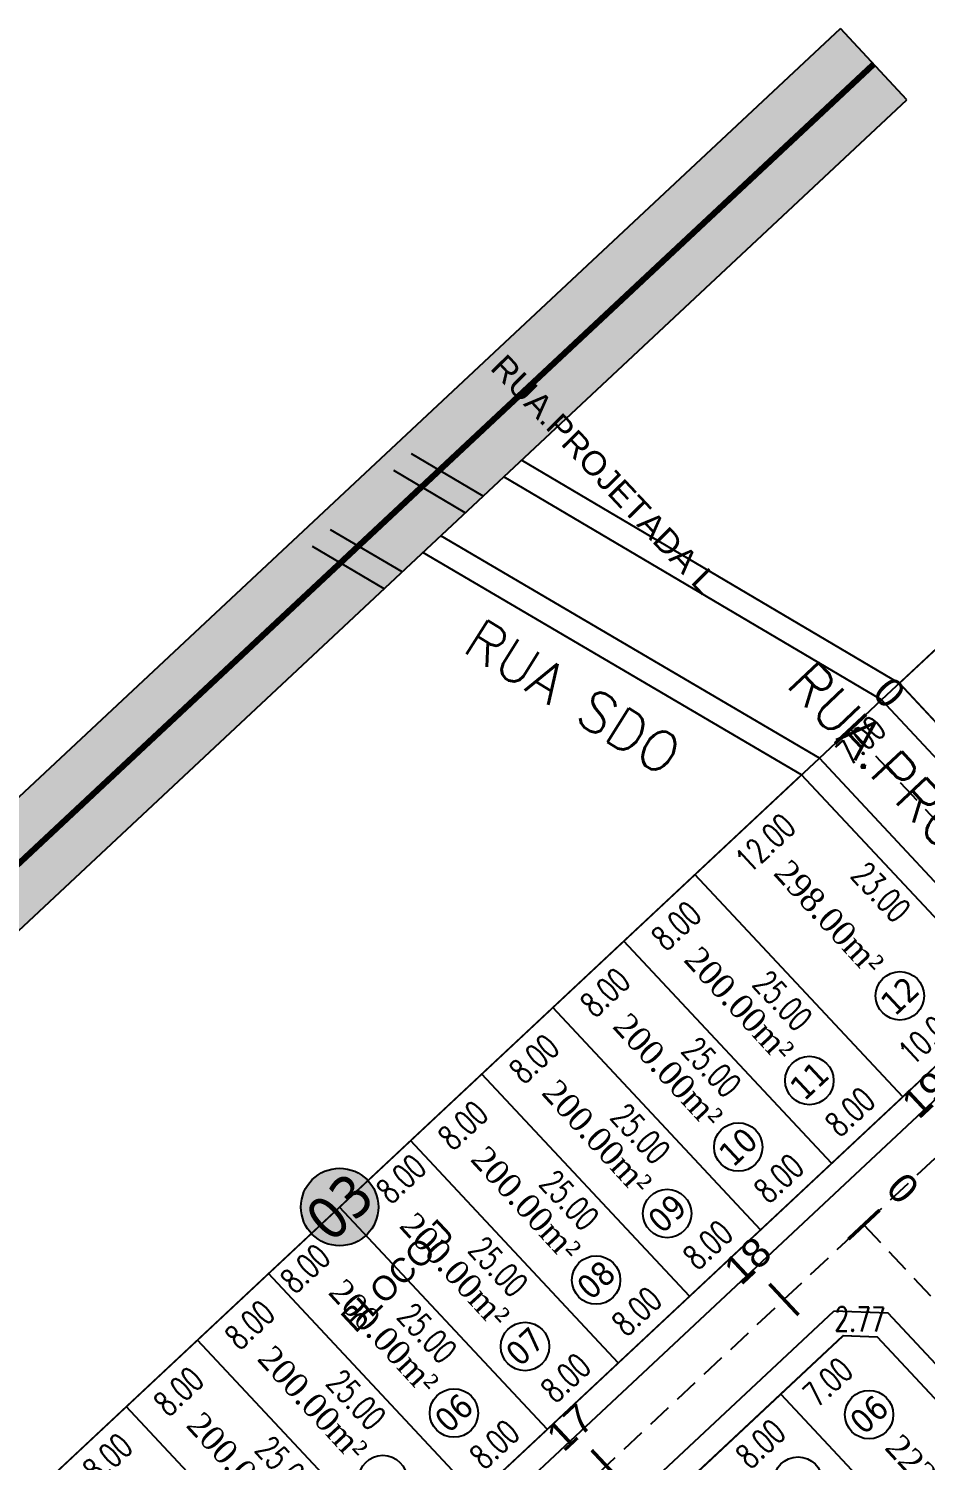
# Model space of a CAD drawing. Header units: metres. Extents: x 437145 to 443371, y 9612590 to 9615494.
# Drawn here: x 437428.9 to 437502.7, y 9614924.8 to 9615042.4 of the extents above; entities that cross this region are included whole.
import ezdxf
from ezdxf.enums import TextEntityAlignment as Align

# ---------------------------------------------------------------- set-up
doc = ezdxf.new("R2010")
doc.units = ezdxf.units.M
for name, pattern in [('ACAD_ISO02W100', [15, 12, -3]), ('DASHED2', [0.375, 0.25, -0.125]), ('HIDDEN', [9.524999999999995, 6.349999999999998, -3.174999999999998])]:
    doc.linetypes.add(name, pattern=pattern)
for name, color, linetype in [('ADUTORA', 90, 'Continuous'), ('Auxiliar', 7, 'Continuous'), ('COTAS', 10, 'Continuous'), ('Eixo Acesso', 2, 'ACAD_ISO02W100'), ('Estacas', 7, 'Continuous'), ('Layer3', 1, 'Continuous'), ('M_FIO', 32, 'Continuous'), ('ÁREA', 7, 'Continuous')]:
    doc.layers.add(name, color=color, linetype=linetype)
doc.layers.get('0').off()
doc.styles.add('ARIAL', font='arial.ttf')
doc.styles.add('COTAS', font='romans.shx', dxfattribs={"width": 0.7})
doc.styles.add('symplex', font='simplex.shx', dxfattribs={"bigfont": 'bigfont.shx'})
doc.styles.add('tahoma', font='tahoma.ttf')
doc.styles.add('ÁREA', font='times.ttf', dxfattribs={"height": 2})
doc.dimstyles.new('C-75', dxfattribs={"dimtxt": 2, "dimasz": 0.2, "dimexe": 0, "dimexo": 0, "dimgap": 1, "dimtad": 0, "dimzin": 4, "dimdsep": 46, "dimtxsty": 'COTAS', "dimblk1": 'BOL-COT', "dimblk2": 'BOL-COT', "dimsah": 1, "dimcen": 0.1, "dimse1": 1, "dimse2": 1, "dimsd1": 1, "dimsd2": 1, "dimclrd": 8, "dimclre": 256, "dimaunit": 1, "dimadec": 3, "dimazin": 0, "dimtfac": 0.5, "dimtix": 1, "dimtmove": 0, "dimatfit": 3, "dimldrblk": 'BOL-COT', "dimfxl": 1, "dimtolj": 1, "dimtzin": 0, "dimarcsym": 0})

# ---------------------------------------------------------------- blocks, each defined once
blk = doc.blocks.new('Est')
at = {"const_width": 0.2}
blk.add_lwpolyline([(0, -1.19999999925494), (0, 1.200000001117586)], dxfattribs=at)
blk = doc.blocks.new('*D16')
at = {"layer": 'Layer3', "transparency": 16777216, "insert": (2813.270988225919, 1163.804088805202), "char_height": 2, "attachment_point": 5, "rotation": 0.0020367088897105014, "style": 'COTAS'}
blk.add_mtext('\\A1;10.00', dxfattribs=at)
blk = doc.blocks.new('BOL-COT')
at = {"layer": 'COTAS'}
for p, q in [((-1.999999999999943, 8.53e-14), (2, 8.53e-14)), ((0, -2.999999999999971), (0, 3.000000000000028))]:
    blk.add_line(p, q, dxfattribs=at)
blk.add_circle((0, 0), 0.4, dxfattribs=at)
blk = doc.blocks.new('*D20')
at = {"layer": 'Layer3', "transparency": 16777216, "insert": (2764.272226138742, 1163.608291717577), "char_height": 2, "attachment_point": 5, "rotation": 0.0020367303942145833, "style": 'COTAS'}
blk.add_mtext('\\A1;8.00', dxfattribs=at)
blk = doc.blocks.new('*D21')
at = {"layer": 'Layer3', "transparency": 16777216, "insert": (2772.272226134143, 1163.608576106238), "char_height": 2, "attachment_point": 5, "rotation": 0.0020367303943922004, "style": 'COTAS'}
blk.add_mtext('\\A1;8.00', dxfattribs=at)
blk = doc.blocks.new('*D22')
at = {"layer": 'Layer3', "transparency": 16777216, "insert": (2780.272226130471, 1163.608860491174), "char_height": 2, "attachment_point": 5, "rotation": 0.002036703714274408, "style": 'COTAS'}
blk.add_mtext('\\A1;8.00', dxfattribs=at)
blk = doc.blocks.new('*D23')
at = {"layer": 'Layer3', "transparency": 16777216, "insert": (2788.2722261249, 1163.609144869591), "char_height": 2, "attachment_point": 5, "rotation": 0.0020367170539408283, "style": 'COTAS'}
blk.add_mtext('\\A1;8.00', dxfattribs=at)
blk = doc.blocks.new('*D24')
at = {"layer": 'Layer3', "transparency": 16777216, "insert": (2796.272226119949, 1163.609429248939), "char_height": 2, "attachment_point": 5, "rotation": 0.002036690373548016, "style": 'COTAS'}
blk.add_mtext('\\A1;8.00', dxfattribs=at)
blk = doc.blocks.new('*D25')
at = {"layer": 'Layer3', "transparency": 16777216, "insert": (2804.272226115001, 1163.609713626425), "char_height": 2, "attachment_point": 5, "rotation": 0.0020366903740579485, "style": 'COTAS'}
blk.add_mtext('\\A1;8.00', dxfattribs=at)
blk = doc.blocks.new('*D51')
at = {"layer": 'Layer3', "transparency": 16777216, "insert": (2818.460890298005, 1175.058727016791), "char_height": 2, "attachment_point": 5, "rotation": 270.0025262719829, "style": 'COTAS'}
blk.add_mtext('\\A1;23.00', dxfattribs=at)
blk = doc.blocks.new('*D52')
at = {"layer": 'Layer3', "transparency": 16777216, "insert": (2806.461040963123, 1174.058167467226), "char_height": 2, "attachment_point": 5, "rotation": 270.0020367602898, "style": 'COTAS'}
blk.add_mtext('\\A1;25.00', dxfattribs=at)
blk = doc.blocks.new('*D53')
at = {"layer": 'Layer3', "transparency": 16777216, "insert": (2798.461040968914, 1174.057883086959), "char_height": 2, "attachment_point": 5, "rotation": 270.00203675988973, "style": 'COTAS'}
blk.add_mtext('\\A1;25.00', dxfattribs=at)
blk = doc.blocks.new('*D54')
at = {"layer": 'Layer3', "transparency": 16777216, "insert": (2790.461040973018, 1174.057599552316), "char_height": 2, "attachment_point": 5, "rotation": 270.00203676002326, "style": 'COTAS'}
blk.add_mtext('\\A1;25.00', dxfattribs=at)
blk = doc.blocks.new('*D55')
at = {"layer": 'Layer3', "transparency": 16777216, "insert": (2782.461040976626, 1174.057315173899), "char_height": 2, "attachment_point": 5, "rotation": 270.0020367600231, "style": 'COTAS'}
blk.add_mtext('\\A1;25.00', dxfattribs=at)
blk = doc.blocks.new('*D56')
at = {"layer": 'Layer3', "transparency": 16777216, "insert": (2774.461040980439, 1174.057030795411), "char_height": 2, "attachment_point": 5, "rotation": 270.0020367622908, "style": 'COTAS'}
blk.add_mtext('\\A1;25.00', dxfattribs=at)
blk = doc.blocks.new('*D57')
at = {"layer": 'Layer3', "transparency": 16777216, "insert": (2766.461040988385, 1174.056746413408), "char_height": 2, "attachment_point": 5, "rotation": 270.00203675788896, "style": 'COTAS'}
blk.add_mtext('\\A1;25.00', dxfattribs=at)
blk = doc.blocks.new('*D58')
at = {"layer": 'Layer3', "transparency": 16777216, "insert": (2758.461040994817, 1174.056462035859), "char_height": 2, "attachment_point": 5, "rotation": 270.00203675988996, "style": 'COTAS'}
blk.add_mtext('\\A1;25.00', dxfattribs=at)
blk = doc.blocks.new('*D59')
at = {"layer": 'Layer3', "transparency": 16777216, "insert": (2750.461040995807, 1174.056177653717), "char_height": 2, "attachment_point": 5, "rotation": 270.0020367598896, "style": 'COTAS'}
blk.add_mtext('\\A1;25.00', dxfattribs=at)
blk = doc.blocks.new('*D632')
at = {"layer": 'Layer3', "transparency": 16777216, "insert": (2787.772757790165, 1148.635938159521), "char_height": 2, "attachment_point": 5, "rotation": 0.0020177263048126205, "style": 'COTAS'}
blk.add_mtext('\\A1;7.00', dxfattribs=at)
blk = doc.blocks.new('*D645')
at = {"layer": 'Layer3', "transparency": 16777216, "insert": (2780.272755852744, 1148.705652635875), "char_height": 2, "attachment_point": 5, "rotation": 0.002034035671223151, "style": 'COTAS'}
blk.add_mtext('\\A1;8.00', dxfattribs=at)
blk = doc.blocks.new('*D824')
at = {"layer": 'Layer3', "transparency": 16777216, "insert": (2793.231686468311, 1150.595094323747), "char_height": 2, "attachment_point": 5, "rotation": 316.1770298560982, "style": 'COTAS'}
blk.add_mtext('\\A1;2.77', dxfattribs=at)
blk = doc.blocks.new('*D847')
at = {"layer": 'Layer3', "transparency": 16777216, "insert": (2740.271482670173, 1184.522980099875), "char_height": 2, "attachment_point": 5, "rotation": 0.0020370505597247382, "style": 'COTAS'}
blk.add_mtext('\\A1;8.00', dxfattribs=at)
blk = doc.blocks.new('*D848')
at = {"layer": 'Layer3', "transparency": 16777216, "insert": (2748.271482666484, 1184.523264474566), "char_height": 2, "attachment_point": 5, "rotation": 0.002037063899860984, "style": 'COTAS'}
blk.add_mtext('\\A1;8.00', dxfattribs=at)
blk = doc.blocks.new('*D849')
at = {"layer": 'Layer3', "transparency": 16777216, "insert": (2756.273944517942, 1184.521578499447), "char_height": 2, "attachment_point": 5, "rotation": 0.0020370638996375303, "style": 'COTAS'}
blk.add_mtext('\\A1;8.00', dxfattribs=at)
blk = doc.blocks.new('*D850')
at = {"layer": 'Layer3', "transparency": 16777216, "insert": (2762.760326233775, 1184.791372414078), "char_height": 2, "attachment_point": 5, "rotation": 0.0020370638998781724, "style": 'COTAS'}
blk.add_mtext('\\A1;8.00', dxfattribs=at)
blk = doc.blocks.new('*D851')
at = {"layer": 'Layer3', "transparency": 16777216, "insert": (2773.56328054899, 1184.791833153325), "char_height": 2, "attachment_point": 5, "rotation": 0.0020370772398597193, "style": 'COTAS'}
blk.add_mtext('\\A1;8.00', dxfattribs=at)
blk = doc.blocks.new('*D852')
at = {"layer": 'Layer3', "transparency": 16777216, "insert": (2780.273944432981, 1184.524402074846), "char_height": 2, "attachment_point": 5, "rotation": 0.0020370505596387944, "style": 'COTAS'}
blk.add_mtext('\\A1;8.00', dxfattribs=at)
blk = doc.blocks.new('*D853')
at = {"layer": 'Layer3', "transparency": 16777216, "insert": (2788.273944497801, 1184.522716014977), "char_height": 2, "attachment_point": 5, "rotation": 0.0020370639001302737, "style": 'COTAS'}
blk.add_mtext('\\A1;8.00', dxfattribs=at)
blk = doc.blocks.new('*D854')
at = {"layer": 'Layer3', "transparency": 16777216, "insert": (2796.271482636005, 1184.524969911533), "char_height": 2, "attachment_point": 5, "rotation": 0.0020370505597018195, "style": 'COTAS'}
blk.add_mtext('\\A1;8.00', dxfattribs=at)
blk = doc.blocks.new('*D855')
at = {"layer": 'Layer3', "transparency": 16777216, "insert": (2804.27394448731, 1184.523284784849), "char_height": 2, "attachment_point": 5, "rotation": 0.0020370372194395236, "style": 'COTAS'}
blk.add_mtext('\\A1;8.00', dxfattribs=at)
blk = doc.blocks.new('*D856')
at = {"layer": 'Layer3', "transparency": 16777216, "insert": (2814.270050415038, 1184.506400887254), "char_height": 2, "attachment_point": 5, "rotation": 359.9963943109229, "style": 'COTAS'}
blk.add_mtext('\\A1;12.00', dxfattribs=at)
blk = doc.blocks.new('*D858')
at = {"layer": 'Layer3', "transparency": 16777216, "insert": (2825.771487857444, 1185.300852789874), "char_height": 2, "attachment_point": 5, "rotation": 0.0035329915800538137, "style": 'COTAS'}
blk.add_mtext('\\A1;7.00', dxfattribs=at)
blk = doc.blocks.new('atutu')
at = {"layer": 'Layer3', "ltscale": 5}
h = blk.add_hatch(dxfattribs=at)
h.set_pattern_fill('AR-SAND', color=49, scale=0.1)
h.set_pattern_definition([(37.50000000000001, (-475087.5949620029, -9591321.841822851), (-0.0062993358109608, 0.1926823769013159), [0, -0.152, 0, -0.17, 0, -0.1625]), (7.499999999999999, (-475087.5949620029, -9591321.841822851), (0.1769776705267727, 0.282214606522974), [0, -0.082, 0, -0.137, 0, -0.0525]), (327.5, (-475087.7179620029, -9591321.841822851), (0.3114141861751495, 0.0005659053536965), [0, -0.05, 0, -0.18, 0, -0.235]), (317.5, (-475087.7179620029, -9591321.841822851), (0.3006126604572294, 0.087767556493425), [0, -0.025, 0, -0.118, 0, -0.135])])
h.paths.add_polyline_path([(2864.465890253394, 1229.158218192268), (2384.964919384127, 1229.158218192268), (2384.964919384127, 1225.230022257525), (2864.465890253394, 1225.158218192268)])
h.paths.add_polyline_path([(2864.465890253394, 1225.158218192268), (2384.964919384127, 1225.230022257525), (2384.964919384127, 1221.158218192267), (2864.465890253394, 1221.158218192267)])
at = {"layer": 'Layer3'}
h = blk.add_hatch(color=101, dxfattribs=at)
h.dxf.hatch_style = 1
h.set_gradient(color1=(131, 236, 156), color2=(83, 228, 117), one_color=1, tint=0.6100000143051147)
h.paths.add_polyline_path([(2770.592896841025, 1184.363823563191, 1), (2765.96469520256, 1188.73406264964, 1)])
at = {"layer": 'ADUTORA', "color": 7}
blk.add_lwpolyline([(2822.269910851983, 1162.728203134942), (2822.271410410083, 1186.556751516047)], dxfattribs=at)
at = {"layer": 'Layer3', "color": 0}
blk.add_line((2793.272761296854, 1148.55573925409), (2791.272690192355, 1150.555668143886), dxfattribs=at)
at = {"layer": 'Layer3', "color": 9}
for points in [[(2384.964919384127, 1229.158218192268), (2864.465890253394, 1229.158218192268)], [(2864.465890253394, 1221.158218192267), (2864.465890253394, 1229.158218192268)], [(2384.964919384127, 1221.158218192267), (2864.465890253394, 1221.158218192267)]]:
    blk.add_lwpolyline(points, dxfattribs=at)
at = {"layer": 'Layer3', "color": 0}
for points in [[(2805.645086241968, 1221.158218192267), (2803.701418676321, 1227.712133059609)], [(2816.77336477642, 1221.158218192267), (2814.846728653729, 1227.712133059609)], [(2820.271410410724, 1186.556680422607), (2810.009774725035, 1221.158218192267)], [(2831.271410392738, 1186.557071507308), (2821.099807551038, 1221.158218192267)], [(2829.271410125623, 1186.552887119684), (2863.271410113399, 1186.554095730516), (2863.271365478309, 928.7582078374508), (2435.280574230909, 928.7586033831868)], [(2820.271410409792, 1186.556680422607), (2709.025456860743, 1186.55272525582)], [(2709.026661201811, 1186.548612729046), (2822.272628917673, 1186.552638329897)], [(2744.272299149796, 1161.553996928367), (2744.271410464217, 1186.553978104475)], [(2752.272299145722, 1161.554281305853), (2752.271410460259, 1186.554262485686)], [(2760.272299140832, 1161.554565687063), (2760.271410455078, 1186.554546865034)], [(2768.272299136699, 1161.554850070137), (2768.271410450072, 1186.55483124252)], [(2776.272299131751, 1161.555134451348), (2776.271410446056, 1186.555115620005)], [(2784.272299126513, 1161.55541882697), (2784.27141044006, 1186.555399999353)], [(2792.272299121565, 1161.555703208181), (2792.271410434996, 1186.555684382427)], [(2800.272299116501, 1161.555987587529), (2800.271410429932, 1186.555968761775)], [(2808.272299110564, 1161.556271966878), (2808.271410425858, 1186.556253144848)], [(2820.269962995395, 1163.556698443699), (2820.271410410724, 1186.556680422607)], [(2822.271410408978, 1186.556751516047), (2829.271410395997, 1186.557183156121)], [(2831.269962989575, 1163.557286465871), (2831.271410391806, 1186.557071507308)], [(2818.269837135124, 1161.556627353984), (2713.272299168771, 1161.552894957694)], [(2745.272690211912, 1150.554032715368), (2791.272690173728, 1150.555668162513)], [(2784.272690186359, 1150.555421632114), (2784.273579017924, 1125.555421654466)], [(2793.277845401748, 1005.55573938075), (2793.272761299532, 1148.555739250365)]]:
    blk.add_lwpolyline(points, dxfattribs=at)
at = {"layer": 'Layer3', "color": 40, "linetype": 'HIDDEN', "const_width": 0.5}
blk.add_lwpolyline([(2384.964919384127, 1225.230022257525), (2864.465890253394, 1225.158218192268)], dxfattribs=at)
at = {"layer": 'Layer3', "color": 0}
for centre, radius in [((2768.278796020046, 1186.548922665748), 3.182736247992434), ((2755.579958733428, 1167.77050408009), 1.990958139869911), ((2763.582420496527, 1167.77078752439), 1.990958139869911), ((2771.582420491579, 1167.771071901876), 1.990958139869911), ((2779.582420486457, 1167.771356281224), 1.990958139869911), ((2787.582420481509, 1167.771640664297), 1.990958139869911), ((2795.582420476503, 1167.771925045508), 1.990958139869911), ((2803.58242047045, 1167.772209422994), 1.990958139869911), ((2813.771606872813, 1167.774837652552), 1.990958139869911), ((2780.425060547738, 1144.366886340413), 1.990958139869911), ((2788.425060541975, 1144.367170760739), 1.990958139869911)]:
    blk.add_circle(centre, radius, dxfattribs=at)
at = {"layer": 'M_FIO'}
for p, q in [((2795.272731841798, 1149.3842374872), (2792.10104621175, 1152.555697599757)), ((2795.272731842905, 1149.3842374872), (2792.101046212856, 1152.555697599757))]:
    blk.add_line(p, q, dxfattribs=at)
for points in [[(2807.66095742219, 1221.158218192267), (2805.719396152441, 1227.712133059609)], [(2814.773397688603, 1221.158218192267), (2812.846761577612, 1227.712133059609)], [(2822.271410408978, 1186.556751516047), (2812.020916019707, 1221.158218192267)], [(2829.271410396929, 1186.557183152396), (2819.099840437028, 1221.158218192267)], [(2822.269910850877, 1162.728203134942), (2822.271410408978, 1186.556751516047)], [(2822.271410410083, 1186.556751516047), (2829.271410397103, 1186.557183156121)], [(2829.269910861704, 1162.728985203761), (2829.271410395532, 1186.55717563476)], [(2829.26991086281, 1162.728985203761), (2829.271410396638, 1186.55717563476)], [(2819.098279172579, 1159.556658307421), (2712.443941635685, 1159.552867016155)], [(2819.098279173685, 1159.556658307421), (2712.443941636792, 1159.552867016155)], [(2744.444191980432, 1152.554003261361), (2792.101046192192, 1152.55569761652)], [(2744.444191981538, 1152.554003261361), (2792.101046193299, 1152.55569761652)], [(2795.277874853253, 1004.72738336246), (2795.272731843661, 1149.384237485337)], [(2795.277874854359, 1004.72738336246), (2795.272731844767, 1149.384237485337)]]:
    blk.add_lwpolyline(points, dxfattribs=at)
at = {"layer": 'ADUTORA', "color": 7, "style": 'symplex'}
blk.add_text('RUA SDO', height=3.284297485517897, rotation=285.004870265917, dxfattribs=at).set_placement((2806.771385458846, 1213.137985322955))
blk.add_text('RUA.PROJETADA L', height=3.284297485517897, rotation=270.0256716937466, dxfattribs=at).set_placement((2825.946646369144, 1173.465395015064), align=Align.MIDDLE_CENTER)
at = {"layer": 'Layer3', "color": 1, "insert": (2768.278796021385, 1186.548943110141), "char_height": 3.499999999999999, "attachment_point": 5, "rotation": 0.0020370548664193034, "style": 'tahoma'}
blk.add_mtext('\\A1;03', dxfattribs=at)
at = {"layer": 'Layer3', "color": 5, "char_height": 1.999999999999999, "attachment_point": 5, "rotation": 0.0020370548664193034, "style": 'tahoma'}
for s, insert in [('\\A1;06', (2763.582420496701, 1167.770787520665)), ('\\A1;07', (2771.582420491637, 1167.771071900013)), ('\\A1;08', (2779.582420486632, 1167.771356277499)), ('\\A1;09', (2787.582420481625, 1167.771640662435)), ('\\A1;10', (2795.582420476445, 1167.77192503992)), ('\\A1;11', (2803.582420470566, 1167.772209421131)), ('\\A1;12', (2813.771606873861, 1167.774837648827)), ('\\A1;06', (2788.425060541916, 1144.367170764464))]:
    blk.add_mtext(s, dxfattribs=dict(at, insert=insert))
at = {"layer": 'ÁREA', "linetype": 'Continuous', "lineweight": -2, "extrusion": (-0.0006588081243978001, -0.02622673469559521, 0.9996558029437245), "style": 'ÁREA'}
for s, p in [('200.00m²', (2716.152581746595, 1250.128300264299, -37.32222907366035)), ('200.00m²', (2724.147590762724, 1250.329348691581, -37.32750539704254)), ('200.00m²', (2732.145060809655, 1250.530458087272, -37.33278332019101)), ('200.00m²', (2740.144991885156, 1250.731628505315, -37.33806284507463)), ('200.00m²', (2748.142461937014, 1250.93273786015, -37.34334076723822)), ('200.00m²', (2756.139931981168, 1251.133847306059, -37.34861869176285)), ('200.00m²', (2756.139931981168, 1251.133847306059, -37.34861869176285)), ('200.00m²', (2764.132380937934, 1251.33877012986, -37.35399669479165)), ('200.00m²', (2772.134872078355, 1251.536066108693, -37.35917453858802)), ('298.00m²', (2782.377428887871, 1251.955917168825, -37.37019312698628)), ('223.00m²', (2757.854711351516, 1210.617428667112, -36.28530413779257))]:
    blk.add_text(s, height=1.999999999999999, rotation=270.9999999799873, dxfattribs=at).set_placement(p)
at = {"layer": 'Layer3', "color": 0}
for p1, p2, distance, picture, middle in [((2736.271410469572, 1186.553693939331), (2744.271410463751, 1186.553978365245), -2.0308560536966622, '*D847', (2740.271482670173, 1184.522980099875)), ((2744.271410465264, 1186.553978318679), (2752.271410459735, 1186.554262746456), -2.030856059284615, '*D848', (2748.271482666484, 1184.523264474566)), ((2752.268948603329, 1186.556232842016), (2752.269837306836, 1161.556251032609), -1.8083519604186065, '*D59', (2750.461040995807, 1174.056177653717)), ((2752.273872316257, 1186.552292339835), (2760.273872311658, 1186.552576767612), -2.0308560555595516, '*D849', (2756.273944517942, 1184.521578499447)), ((2760.268948599196, 1186.556517221364), (2760.269837302704, 1161.556535417545), -1.8083519572767568, '*D58', (2758.461040994817, 1174.056462035859)), ((2758.760254032584, 1186.822086256328), (2766.760254026996, 1186.822370684105), -2.030856057422424, '*D850', (2762.760326233775, 1184.791372414078)), ((2768.268948594947, 1186.55680159885), (2768.269837297581, 1161.556819795031), -1.8083519590216197, '*D57', (2766.461040988385, 1174.056746413408)), ((2769.563208346861, 1186.822547000232), (2777.563208342205, 1186.822831429872), -2.0308560630106043, '*D851', (2773.56328054899, 1184.791833153325)), ((2776.268948589126, 1186.557085983786), (2776.269837293681, 1161.557104174379), -1.8083519621066309, '*D56', (2774.461040980439, 1174.057030795411)), ((2776.273872232205, 1186.555115923616), (2784.273872226733, 1186.555400349531), -2.0308560630105705, '*D852', (2780.273944432981, 1184.524402074846)), ((2784.26894858511, 1186.557370361271), (2784.269837288676, 1161.557388553727), -1.8083519614099557, '*D55', (2782.461040976626, 1174.057315173899)), ((2784.273872297106, 1186.553429860953), (2792.273872290529, 1186.553714288729), -2.030856061146578, '*D853', (2788.273944497801, 1184.522716014977)), ((2792.26894857894, 1186.557654738757), (2792.269837282506, 1161.557672933075), -1.808351958847909, '*D54', (2790.461040973018, 1174.057599552316)), ((2792.271410435346, 1186.55568375099), (2800.271410429641, 1186.555968176904), -2.030856053696435, '*D854', (2796.271482636005, 1184.524969911533)), ((2800.268948574283, 1186.557938274327), (2800.26983727779, 1161.557956466782), -1.808351958264468, '*D53', (2798.461040968914, 1174.057883086959)), ((2800.273872287036, 1186.553998621511), (2808.273872281507, 1186.554283045563), -2.0308560499713555, '*D855', (2804.27394448731, 1184.523284784849)), ((2808.268948568986, 1186.558222655538), (2808.269837272668, 1161.55824084613), -1.8083519588465446, '*D52', (2806.461040963123, 1174.058167467226)), ((2808.268948568986, 1186.558222655538), (2820.271410460549, 1186.557467326853), -2.0514441080042007, '*D856', (2814.270050415038, 1184.506400887254)), ((2820.268948696927, 1186.560915077436), (2820.269962993416, 1163.556698441836), -1.8085655489239278, '*D51', (2818.460890298005, 1175.058727016791)), ((2822.271410408978, 1186.556751516047), (2829.271410395997, 1186.557183152396), -1.2561145467360926, '*D858', (2825.771487857444, 1185.300852789874)), ((2760.272299140948, 1161.554565688926), (2768.272299136699, 1161.554850070137), 2.053583839342406, '*D20', (2764.272226138742, 1163.608291717577)), ((2768.272299136699, 1161.554850070137), (2776.272299131751, 1161.555134451348), 2.0535838467934413, '*D21', (2772.272226134143, 1163.608576106238)), ((2776.272299132683, 1161.555134451348), (2784.272299126513, 1161.555418828833), 2.0535838523815704, '*D22', (2780.272226130471, 1163.608860491174)), ((2784.272299126513, 1161.555418828833), (2792.272299122497, 1161.555703208181), 2.0535838523824963, '*D23', (2788.2722261249, 1163.609144869591)), ((2792.272299120692, 1161.555703211907), (2800.272299116501, 1161.555987587529), 2.0535838505193627, '*D24', (2796.272226119949, 1163.609429248939)), ((2800.272299116734, 1161.555987591255), (2808.272299110564, 1161.556271966878), 2.0535838486553533, '*D25', (2804.272226115001, 1163.609713626425)), ((2808.272299111612, 1161.55627196874), (2818.269837135124, 1161.556627353984), 2.247639145260229, '*D16', (2813.270988225919, 1163.804088805202)), ((2791.272690173728, 1150.555668162513), (2793.27275844008, 1148.636131843883), 1.38491794602684, '*D824', (2793.231686468311, 1150.595094323747)), ((2776.27269019346, 1150.555099569592), (2784.27269018892, 1150.555383574548), -1.8495889373605177, '*D645', (2780.272755852744, 1148.705652635875)), ((2784.272690186359, 1150.555421632114), (2791.272690192355, 1150.555668143886), -1.919606729669125, '*D632', (2787.772757790165, 1148.635938159521))]:
    dim = blk.add_aligned_dim(p1=p1, p2=p2, distance=distance, dimstyle='C-75', dxfattribs=at)
    dim.commit()
    dim.dimension.update_dxf_attribs({"geometry": picture, "text_midpoint": middle})

msp = doc.modelspace()

# ---------------------------------------------------------------- linework, layer by layer
at = {"layer": 'Auxiliar', "color": 2, "linetype": 'Continuous', "lineweight": -3}
for p, q in [((437500.5096892528, 9614988.60861458), (437523.8659756379, 9615010.440387089)), ((437516.2175504761, 9614971.80390773), (437500.5096892528, 9614988.60861458)), ((437412.8562980074, 9614906.655457765), (437492.4718829034, 9614981.095437007)), ((437508.1824169597, 9614964.291476008), (437492.4718829034, 9614981.095437007)), ((437431.3886982738, 9614889.757993227), (437508.0871857575, 9614961.464513227)), ((437462.2758793328, 9614903.576249976), (437495.87871511, 9614934.99040844)), ((437498.7038741767, 9614934.895377288), (437495.87871511, 9614934.99040844)), ((437596.3636156572, 9614830.436893264), (437498.7038741767, 9614934.895377288))]:
    msp.add_line(p, q, dxfattribs=at)
at = {"layer": 'Eixo Acesso', "color": 3, "linetype": 'DASHED2', "lineweight": -3, "ltscale": 8}
for p, q in [((437228.05493295, 9614692.129022036), (437544.7158828954, 9614988.179904092)), ((437496.494144679, 9614984.850235352), (437517.3215250792, 9614962.568524485)), ((437497.6007885615, 9614944.131323935), (437605.5045609707, 9614828.715654025))]:
    msp.add_line(p, q, dxfattribs=at)

# ---------------------------------------------------------------- block references
at = {"rotation": 43.07140519794264}
msp.add_blockref('atutu', (436242.5698856535, 9612188.321055599), dxfattribs=at)
at = {"layer": 'Estacas', "color": 7, "linetype": 'Continuous', "lineweight": -3, "xscale": 1.458333333106969, "yscale": 1.458333333106969, "zscale": 1.458333333106969}
for p, rotation in [((437496.494144679, 9614984.850235352), 313.0677995102904), ((437497.6007885615, 9614944.131323935), 313.073442243589), ((437491.027341037, 9614937.985713188), 43.07344208228414), ((437476.41776281, 9614924.327008124), 43.07344208228414)]:
    msp.add_blockref('Est', p, dxfattribs=dict(at, rotation=rotation))

# ---------------------------------------------------------------- texts
at = {"layer": 'ADUTORA', "color": 7, "extrusion": (0.2523981432401358, 0.1002419811213371, 0.9624171250085908), "style": 'ARIAL'}
msp.add_text('RUA.PROJETADA L', height=2, rotation=202.2865637537625, dxfattribs=at).set_placement((8774560.714076187, -3806935.655612337, 1074265.787768366), align=Align.MIDDLE_CENTER)
msp.add_text('BLOCO J', height=2, rotation=292.2865637495469, dxfattribs=at).set_placement((8774502.61035979, -3806898.155533378, 1074232.63932052))
at = {"layer": 'Estacas', "color": 7, "linetype": 'Continuous', "lineweight": -3, "char_height": 2.399999999999999, "attachment_point": 8, "style": 'ARIAL'}
for s, insert, rotation in [('{\\C256;0}', (437498.7953650965, 9614987.001254784), 313.06779951029034), ('{\\C256;19}', (437503.4856732165, 9614953.945426822), 43.07344208228415), ('{\\C256;0}', (437499.9017971263, 9614946.28256999), 313.073442243589), ('{\\C256;18}', (437488.8760949893, 9614940.28672176), 43.07344208228415), ('{\\C256;17}', (437474.2665167624, 9614926.628016695), 43.07344208228415)]:
    msp.add_mtext(s, dxfattribs=dict(at, insert=insert, rotation=rotation))

doc.saveas('drawing.dxf')
